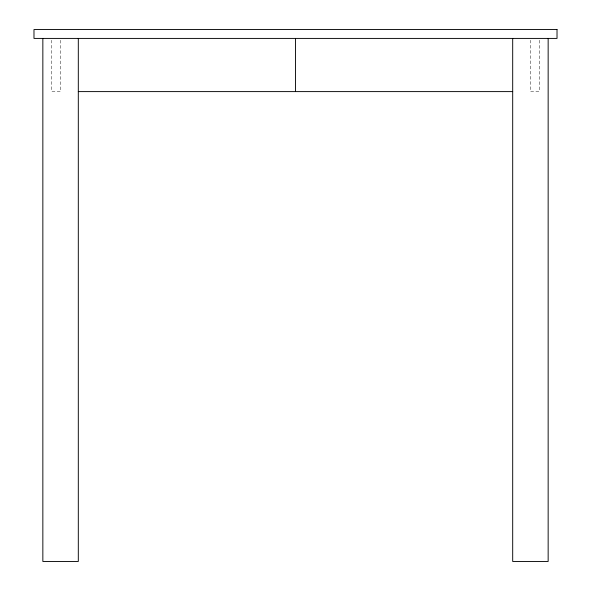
<?xml version="1.0" encoding="UTF-8"?>
<svg xmlns="http://www.w3.org/2000/svg" width="591" height="591" viewBox="0 0 591 591"><rect width="100%" height="100%" fill="white"/><g stroke="black" fill="none" stroke-linecap="round" stroke-linejoin="round"><path stroke-width="0.44" stroke-dasharray="2.96 2.22" d="M539.288 40.247L539.288 91.605L530.423 91.605L530.423 40.247M60.578 40.247L60.578 91.605L51.712 91.605L51.712 40.247"/><path stroke-width="0.89" d="M78.308 91.605L512.692 91.605M548.153 38.415L548.153 561.45L512.692 561.45L512.692 38.415M295.5 38.415L295.5 91.605M78.308 38.415L78.308 561.45L42.848 561.45L42.848 38.415M557.018 29.55L33.983 29.55L33.983 38.415L557.018 38.415L557.018 29.55"/></g></svg>
